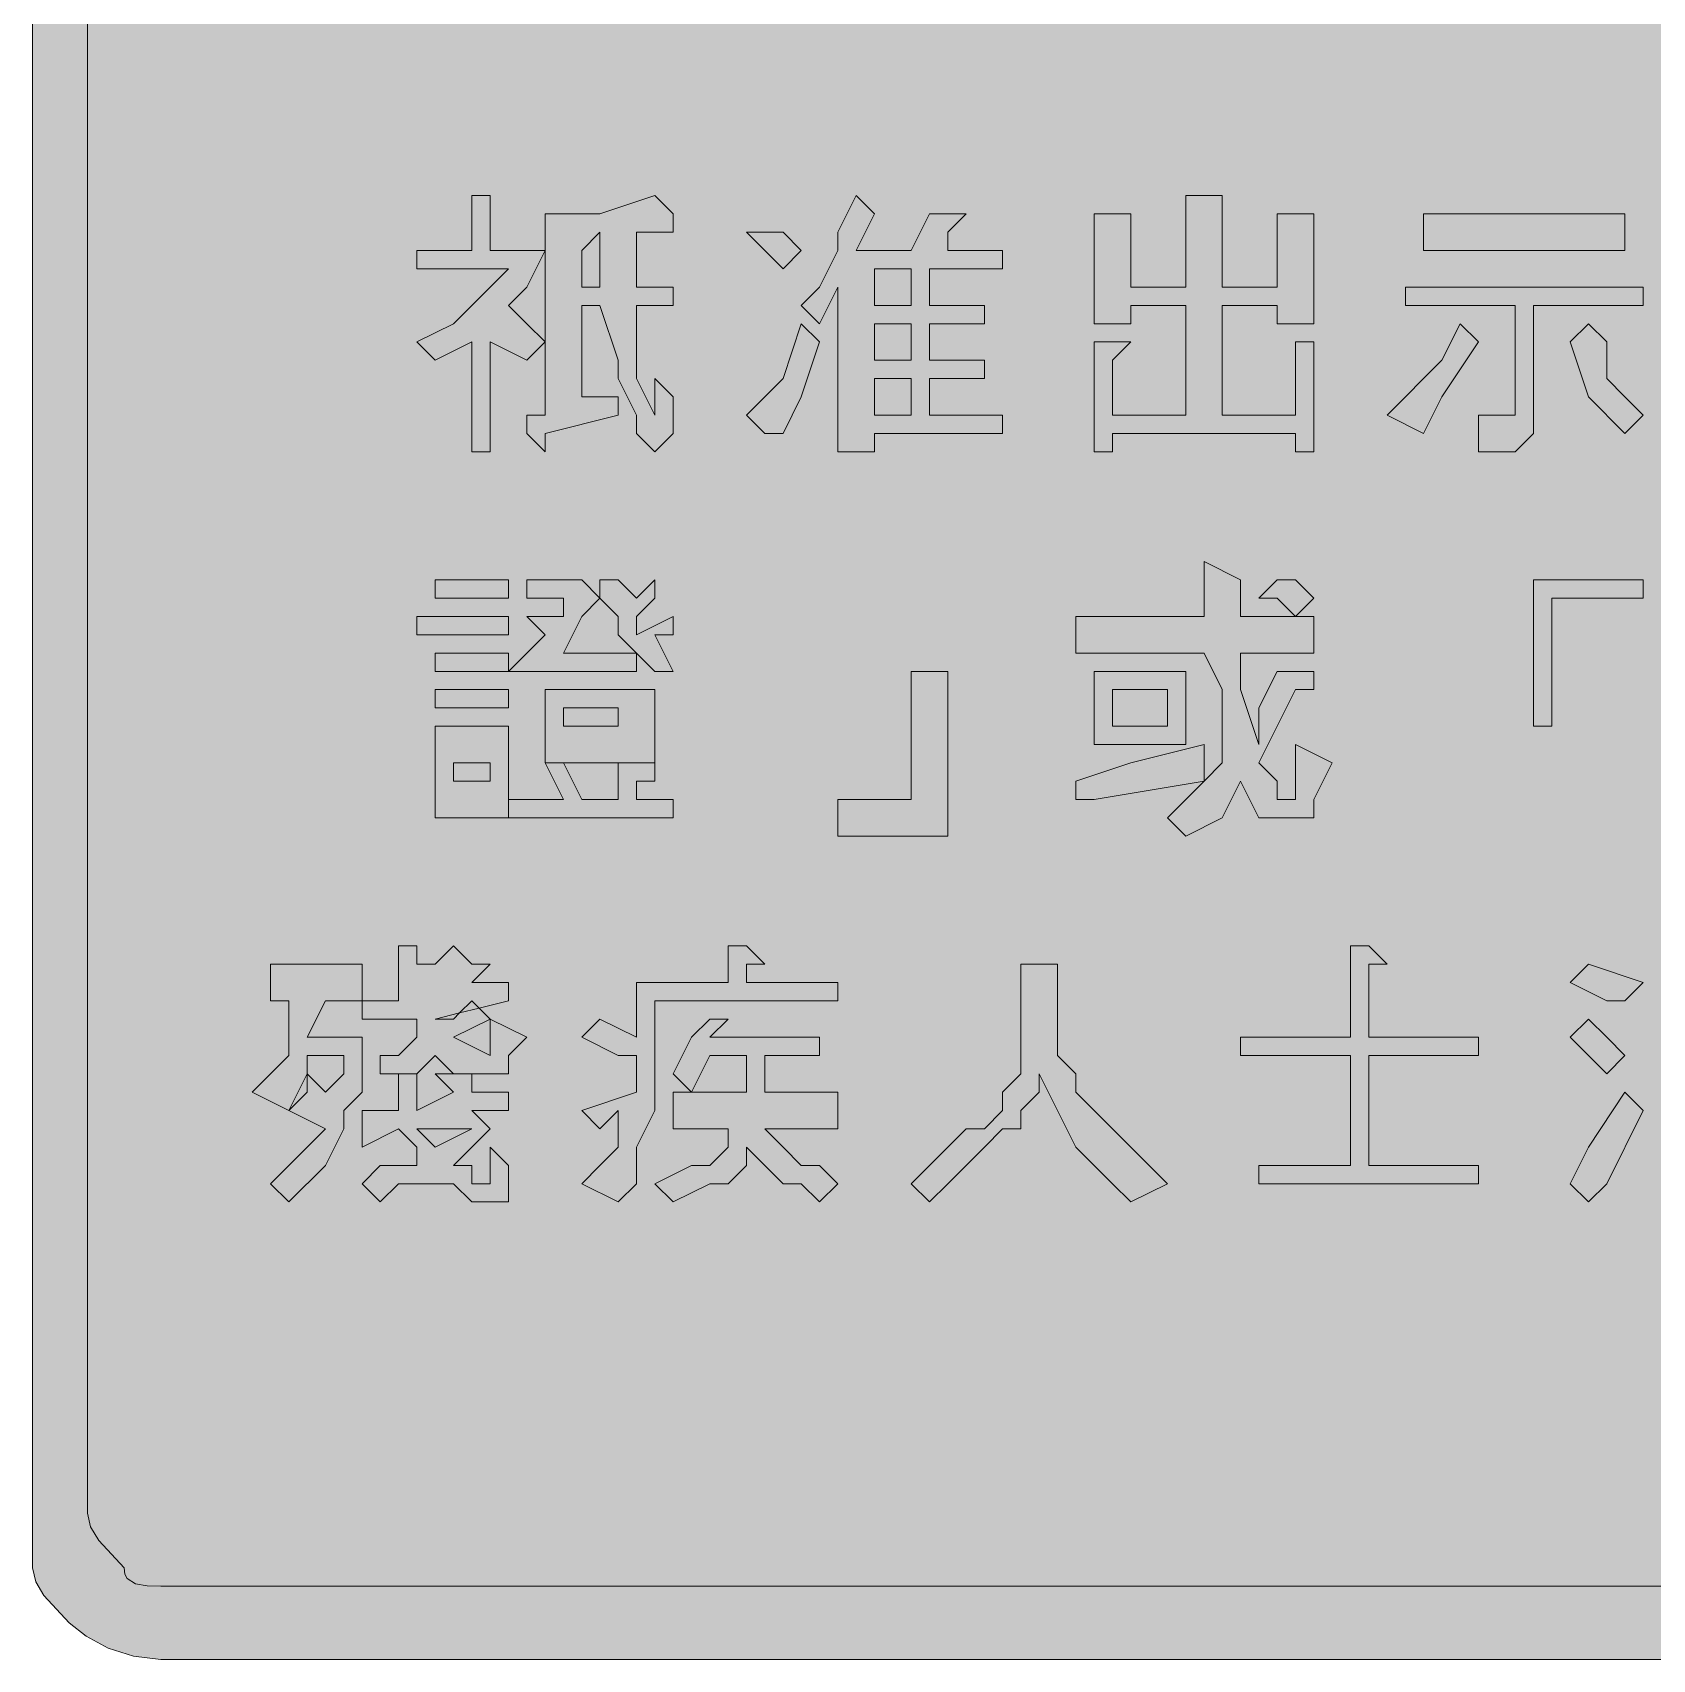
# Model space of a CAD drawing. Header units: metres. Extents: x 123 to 445, y 9 to 260.
# Drawn here: x 122.5 to 228.8, y 9.4 to 116.1 of the extents above; entities that cross this region are included whole.
import ezdxf

# ---------------------------------------------------------------- set-up
doc = ezdxf.new("R2010")
doc.units = ezdxf.units.M
doc.layers.add('FILL_BLACK_000000', color=7, linetype='Continuous', true_color=0x000000)
doc.layers.add('FILL_WHITE_FFFFFF', color=7, linetype='Continuous', true_color=0xffffff)

msp = doc.modelspace()

# ---------------------------------------------------------------- hatches: boundary and pattern name
at = {"layer": 'FILL_BLACK_000000', "true_color": 0x000000}
h = msp.add_hatch(color=7, dxfattribs=at)
h.dxf.hatch_style = 1
h.paths.add_polyline_path([(436.65, 259.97), (437.55, 259.56), (438.45, 259.15), (439.35, 258.96), (440.25, 258.75), (441.15, 258.21), (442.95, 256.56), (445.35, 254.16), (445.35, 250.56), (445.35, 18.96), (445.31, 17.16), (445.05, 15.36), (444.76, 14.46), (444.34, 13.56), (443.74, 12.66), (442.95, 11.76), (442.05, 11.57), (441.15, 11.16), (440.25, 10.75), (439.35, 10.56), (438.45, 9.87), (437.55, 9.51), (436.65, 9.38), (435.75, 9.36), (130.95, 9.36), (129.17, 9.57), (127.5, 10.11), (126.06, 10.88), (124.95, 11.76), (123.3, 13.56), (122.76, 14.46), (122.55, 15.36), (122.55, 18.96), (122.55, 250.56), (122.59, 252.34), (122.85, 254.01), (123.14, 254.77), (123.56, 255.45), (124.16, 256.06), (124.95, 256.56), (127.35, 258.96), (128.25, 259.15), (129.15, 259.56), (130.05, 259.97), (130.95, 260.16), (435.75, 260.16), (436.65, 259.97)])
h.paths.add_polyline_path([(129.19, 254.95), (128.38, 254.47), (127.65, 253.86), (127.04, 253.13), (126.56, 252.32), (126.26, 251.46), (126.15, 250.56), (126.15, 18.96), (126.36, 18.06), (126.9, 17.16), (128.55, 15.36), (128.6, 14.96), (128.76, 14.67), (129.3, 14.31), (130.07, 14.18), (130.95, 14.16), (435.75, 14.16), (436.65, 14.18), (437.55, 14.31), (438.45, 14.67), (439.35, 15.36), (440.04, 16.26), (440.4, 17.16), (440.53, 18.06), (440.55, 18.96), (440.55, 250.56), (440.55, 251.76), (440.53, 252.45), (440.4, 252.81), (440.04, 252.94), (439.35, 252.96), (437.55, 254.61), (436.65, 255.15), (435.75, 255.36), (130.95, 255.36), (130.05, 255.25), (129.19, 254.95)], flags=16)
h = msp.add_hatch(color=7, dxfattribs=at)
h.dxf.hatch_style = 1
h.paths.add_polyline_path([(147.75, 101.76), (151.35, 101.76), (151.35, 105.36), (152.55, 105.36), (152.55, 104.16), (152.55, 101.76), (154.95, 101.76), (156.15, 101.76), (154.95, 99.36), (153.75, 98.16), (154.95, 96.96), (156.15, 95.76), (154.95, 94.56), (152.55, 95.76), (152.55, 88.56), (151.35, 88.56), (151.35, 95.76), (148.95, 94.56), (147.75, 95.76), (150.15, 96.96), (151.35, 98.16), (152.55, 99.36), (153.75, 100.56), (147.75, 100.56), (147.75, 101.76)])
h = msp.add_hatch(color=7, dxfattribs=at)
h.dxf.hatch_style = 1
h.paths.add_polyline_path([(159.75, 104.16), (163.35, 105.36), (164.55, 104.16), (164.55, 102.96), (163.35, 102.96), (162.15, 102.96), (162.15, 99.36), (164.55, 99.36), (164.55, 98.16), (162.15, 98.16), (162.15, 95.76), (162.15, 94.56), (162.15, 93.36), (163.35, 90.96), (163.35, 92.16), (163.35, 93.36), (164.55, 92.16), (164.55, 90.96), (164.55, 89.76), (163.35, 88.56), (162.15, 89.76), (162.15, 90.96), (160.95, 93.36), (160.95, 94.56), (159.75, 98.16), (158.55, 98.16), (158.55, 92.16), (160.95, 92.16), (160.95, 90.96), (156.15, 89.76), (156.15, 88.56), (154.95, 89.76), (154.95, 90.96), (156.15, 90.96), (156.15, 104.16), (157.35, 104.16), (159.75, 104.16)])
h.paths.add_polyline_path([(159.75, 102.96), (158.55, 101.76), (158.55, 99.36), (159.75, 99.36), (159.75, 102.96)], flags=16)
h = msp.add_hatch(color=7, dxfattribs=at)
h.dxf.hatch_style = 1
h.paths.add_polyline_path([(183.75, 104.16), (182.55, 102.96), (182.55, 101.76), (186.15, 101.76), (186.15, 100.56), (181.35, 100.56), (181.35, 98.16), (184.95, 98.16), (184.95, 96.96), (181.35, 96.96), (181.35, 94.56), (184.95, 94.56), (184.95, 93.36), (181.35, 93.36), (181.35, 90.96), (186.15, 90.96), (186.15, 89.76), (177.75, 89.76), (177.75, 88.56), (175.35, 88.56), (175.35, 99.36), (174.15, 96.96), (172.95, 98.16), (174.15, 99.36), (175.35, 101.76), (175.35, 102.96), (176.55, 105.36), (177.75, 104.16), (176.55, 101.76), (180.15, 101.76), (181.35, 104.16), (182.55, 104.16), (183.75, 104.16)])
h.paths.add_polyline_path([(177.75, 94.56), (180.15, 94.56), (180.15, 96.96), (177.75, 96.96), (177.75, 94.56)], flags=16)
h.paths.add_polyline_path([(177.75, 100.56), (177.75, 98.16), (180.15, 98.16), (180.15, 100.56), (177.75, 100.56)], flags=16)
h.paths.add_polyline_path([(180.15, 93.36), (177.75, 93.36), (177.75, 90.96), (180.15, 90.96), (180.15, 93.36)], flags=16)
h = msp.add_hatch(color=7, dxfattribs=at)
h.dxf.hatch_style = 1
h.paths.add_polyline_path([(194.55, 104.16), (194.55, 102.96), (194.55, 99.36), (198.15, 99.36), (198.15, 105.36), (199.35, 105.36), (200.55, 105.36), (200.55, 104.16), (200.55, 99.36), (204.15, 99.36), (204.15, 104.16), (205.35, 104.16), (206.55, 104.16), (206.55, 102.96), (206.55, 96.96), (204.15, 96.96), (204.15, 98.16), (200.55, 98.16), (200.55, 90.96), (205.35, 90.96), (205.35, 95.76), (206.55, 95.76), (206.55, 94.56), (206.55, 88.56), (205.35, 88.56), (205.35, 89.76), (193.35, 89.76), (193.35, 88.56), (192.15, 88.56), (192.15, 95.76), (193.35, 95.76), (194.55, 95.76), (193.35, 94.56), (193.35, 90.96), (198.15, 90.96), (198.15, 98.16), (194.55, 98.16), (194.55, 96.96), (192.15, 96.96), (192.15, 104.16), (193.35, 104.16), (194.55, 104.16)])
h = msp.add_hatch(color=7, dxfattribs=at)
h.dxf.hatch_style = 1
h.paths.add_polyline_path([(226.95, 104.16), (226.95, 101.76), (213.75, 101.76), (213.75, 104.16), (226.95, 104.16)])
h = msp.add_hatch(color=7, dxfattribs=at)
h.dxf.hatch_style = 1
h.paths.add_polyline_path([(170.55, 101.76), (169.35, 102.96), (170.55, 102.96), (171.75, 102.96), (172.95, 101.76), (171.75, 100.56), (170.55, 101.76)])
h = msp.add_hatch(color=7, dxfattribs=at)
h.dxf.hatch_style = 1
h.paths.add_polyline_path([(228.15, 99.36), (228.15, 98.16), (220.95, 98.16), (220.95, 90.96), (220.95, 89.76), (219.75, 88.56), (218.55, 88.56), (217.35, 88.56), (217.35, 90.96), (218.55, 90.96), (219.75, 90.96), (219.75, 92.16), (219.75, 98.16), (212.55, 98.16), (212.55, 99.36), (228.15, 99.36)])
h = msp.add_hatch(color=7, dxfattribs=at)
h.dxf.hatch_style = 1
h.paths.add_polyline_path([(171.75, 93.36), (172.95, 96.96), (174.15, 95.76), (172.95, 92.16), (171.75, 89.76), (170.55, 89.76), (169.35, 90.96), (171.75, 93.36)])
h = msp.add_hatch(color=7, dxfattribs=at)
h.dxf.hatch_style = 1
h.paths.add_polyline_path([(214.95, 92.16), (213.75, 89.76), (211.35, 90.96), (212.55, 92.16), (213.75, 93.36), (214.95, 94.56), (216.15, 96.96), (217.35, 95.76), (214.95, 92.16)])
h = msp.add_hatch(color=7, dxfattribs=at)
h.dxf.hatch_style = 1
h.paths.add_polyline_path([(225.75, 95.76), (225.75, 93.36), (226.95, 92.16), (228.15, 90.96), (226.95, 89.76), (224.55, 92.16), (223.35, 95.76), (224.55, 96.96), (225.75, 95.76)])
h = msp.add_hatch(color=7, dxfattribs=at)
h.dxf.hatch_style = 1
h.paths.add_polyline_path([(199.35, 77.76), (199.35, 81.36), (201.75, 80.16), (201.75, 78.96), (201.75, 77.76), (206.55, 77.76), (206.55, 75.36), (201.75, 75.36), (201.75, 72.96), (202.95, 69.36), (202.95, 71.76), (204.15, 74.16), (205.35, 74.16), (206.55, 74.16), (206.55, 72.96), (205.35, 72.96), (204.15, 70.56), (202.95, 68.16), (204.15, 66.96), (204.15, 65.76), (205.35, 65.76), (205.35, 66.96), (205.35, 68.16), (205.35, 69.36), (207.75, 68.16), (206.55, 65.76), (206.55, 64.56), (205.35, 64.56), (204.15, 64.56), (202.95, 64.56), (201.75, 66.96), (200.55, 64.56), (198.15, 63.36), (196.95, 64.56), (199.35, 66.96), (200.55, 68.16), (200.55, 69.36), (200.55, 70.56), (200.55, 72.96), (199.35, 75.36), (190.95, 75.36), (190.95, 77.76), (199.35, 77.76)])
h = msp.add_hatch(color=7, dxfattribs=at)
h.dxf.hatch_style = 1
h.paths.add_polyline_path([(153.75, 80.16), (153.75, 78.96), (148.95, 78.96), (148.95, 80.16), (153.75, 80.16)])
h = msp.add_hatch(color=7, dxfattribs=at)
h.dxf.hatch_style = 1
h.paths.add_polyline_path([(153.75, 74.16), (154.95, 75.36), (156.15, 76.56), (154.95, 77.76), (157.35, 77.76), (157.35, 78.96), (154.95, 78.96), (154.95, 80.16), (158.55, 80.16), (159.75, 78.96), (158.55, 77.76), (157.35, 75.36), (162.15, 75.36), (162.15, 74.16), (156.15, 74.16), (154.95, 74.16), (153.75, 74.16)])
h = msp.add_hatch(color=7, dxfattribs=at)
h.dxf.hatch_style = 1
h.paths.add_polyline_path([(160.95, 80.16), (162.15, 78.96), (163.35, 80.16), (163.35, 78.96), (162.15, 77.76), (162.15, 76.56), (164.55, 77.76), (164.55, 76.56), (163.35, 76.56), (164.55, 74.16), (163.35, 74.16), (162.15, 75.36), (160.95, 76.56), (160.95, 77.76), (159.75, 78.96), (159.75, 80.16), (160.95, 80.16)])
h = msp.add_hatch(color=7, dxfattribs=at)
h.dxf.hatch_style = 1
h.paths.add_polyline_path([(205.35, 80.16), (206.55, 78.96), (205.35, 77.76), (204.15, 78.96), (202.95, 78.96), (204.15, 80.16), (205.35, 80.16)])
h = msp.add_hatch(color=7, dxfattribs=at)
h.dxf.hatch_style = 1
h.paths.add_polyline_path([(222.15, 70.56), (220.95, 70.56), (220.95, 80.16), (228.15, 80.16), (228.15, 78.96), (222.15, 78.96), (222.15, 70.56)])
h = msp.add_hatch(color=7, dxfattribs=at)
h.dxf.hatch_style = 1
h.paths.add_polyline_path([(153.75, 77.76), (153.75, 76.56), (147.75, 76.56), (147.75, 77.76), (153.75, 77.76)])
h = msp.add_hatch(color=7, dxfattribs=at)
h.dxf.hatch_style = 1
h.paths.add_polyline_path([(153.75, 75.36), (153.75, 74.16), (148.95, 74.16), (148.95, 75.36), (153.75, 75.36)])
h = msp.add_hatch(color=7, dxfattribs=at)
h.dxf.hatch_style = 1
h.paths.add_polyline_path([(182.55, 74.16), (182.55, 63.36), (175.35, 63.36), (175.35, 65.76), (180.15, 65.76), (180.15, 74.16), (182.55, 74.16)])
h = msp.add_hatch(color=7, dxfattribs=at)
h.dxf.hatch_style = 1
h.paths.add_polyline_path([(198.15, 69.36), (193.35, 69.36), (192.15, 69.36), (192.15, 74.16), (198.15, 74.16), (198.15, 69.36)])
h.paths.add_polyline_path([(196.95, 72.96), (193.35, 72.96), (193.35, 70.56), (196.95, 70.56), (196.95, 72.96)], flags=16)
h = msp.add_hatch(color=7, dxfattribs=at)
h.dxf.hatch_style = 1
h.paths.add_polyline_path([(153.75, 72.96), (153.75, 71.76), (148.95, 71.76), (148.95, 72.96), (153.75, 72.96)])
h = msp.add_hatch(color=7, dxfattribs=at)
h.dxf.hatch_style = 1
h.paths.add_polyline_path([(163.35, 68.16), (156.15, 68.16), (156.15, 72.96), (163.35, 72.96), (163.35, 68.16)])
h.paths.add_polyline_path([(160.95, 71.76), (157.35, 71.76), (157.35, 70.56), (160.95, 70.56), (160.95, 71.76)], flags=16)
h = msp.add_hatch(color=7, dxfattribs=at)
h.dxf.hatch_style = 1
h.paths.add_polyline_path([(153.75, 64.56), (152.55, 64.56), (150.15, 64.56), (148.95, 64.56), (148.95, 70.56), (153.75, 70.56), (153.75, 64.56)])
h.paths.add_polyline_path([(152.55, 68.16), (150.15, 68.16), (150.15, 66.96), (152.55, 66.96), (152.55, 68.16)], flags=16)
h = msp.add_hatch(color=7, dxfattribs=at)
h.dxf.hatch_style = 1
h.paths.add_polyline_path([(194.55, 68.16), (199.35, 69.36), (199.35, 66.96), (192.15, 65.76), (190.95, 65.76), (190.95, 66.96), (194.55, 68.16)])
h = msp.add_hatch(color=7, dxfattribs=at)
h.dxf.hatch_style = 1
h.paths.add_polyline_path([(158.55, 65.76), (160.95, 65.76), (160.95, 68.16), (163.35, 68.16), (163.35, 66.96), (162.15, 66.96), (162.15, 65.76), (164.55, 65.76), (164.55, 64.56), (153.75, 64.56), (153.75, 65.76), (157.35, 65.76), (156.15, 68.16), (157.35, 68.16), (158.55, 65.76)])
h = msp.add_hatch(color=7, dxfattribs=at)
h.dxf.hatch_style = 1
h.paths.add_polyline_path([(153.75, 47.76), (152.55, 47.76), (151.35, 47.76), (150.15, 47.76), (148.95, 48.96), (147.75, 47.76), (145.35, 47.76), (145.35, 48.96), (146.55, 48.96), (147.75, 50.16), (147.75, 51.36), (144.15, 51.36), (144.15, 52.56), (146.55, 52.56), (146.55, 53.76), (146.55, 56.16), (147.75, 56.16), (147.75, 54.96), (148.95, 54.96), (150.15, 56.16), (151.35, 54.96), (152.55, 54.96), (151.35, 53.76), (153.75, 53.76), (153.75, 52.56), (151.83, 52.08), (152.55, 51.36), (154.95, 50.16), (153.75, 48.96), (153.75, 47.76)])
h.paths.add_polyline_path([(151.35, 52.56), (150.55, 51.76), (151.83, 52.08), (151.35, 52.56)], flags=16)
h.paths.add_polyline_path([(148.95, 51.36), (150.15, 51.36), (150.55, 51.76), (148.95, 51.36)], flags=16)
h.paths.add_polyline_path([(150.15, 50.16), (152.55, 48.96), (152.55, 50.16), (152.55, 51.36), (150.15, 50.16)], flags=16)
h = msp.add_hatch(color=7, dxfattribs=at)
h.dxf.hatch_style = 1
h.paths.add_polyline_path([(168.15, 53.76), (168.15, 56.16), (169.35, 56.16), (170.55, 54.96), (169.35, 54.96), (169.35, 53.76), (175.35, 53.76), (175.35, 52.56), (163.35, 52.56), (163.35, 47.76), (163.35, 45.36), (162.15, 42.96), (162.15, 40.56), (160.95, 39.36), (158.55, 40.56), (159.75, 41.76), (160.95, 42.96), (160.95, 44.16), (160.95, 45.36), (159.75, 44.16), (158.55, 45.36), (162.15, 46.56), (162.15, 48.96), (160.95, 48.96), (158.55, 50.16), (159.75, 51.36), (162.15, 50.16), (162.15, 53.76), (168.15, 53.76)])
h = msp.add_hatch(color=7, dxfattribs=at)
h.dxf.hatch_style = 1
h.paths.add_polyline_path([(211.35, 54.96), (210.15, 54.96), (210.15, 50.16), (217.35, 50.16), (217.35, 48.96), (210.15, 48.96), (210.15, 41.76), (217.35, 41.76), (217.35, 40.56), (202.95, 40.56), (202.95, 41.76), (208.95, 41.76), (208.95, 48.96), (201.75, 48.96), (201.75, 50.16), (208.95, 50.16), (208.95, 56.16), (210.15, 56.16), (211.35, 54.96)])
h = msp.add_hatch(color=7, dxfattribs=at)
h.dxf.hatch_style = 1
h.paths.add_polyline_path([(138.15, 47.76), (139.35, 48.96), (139.35, 51.36), (139.35, 52.56), (138.15, 52.56), (138.15, 54.96), (144.15, 54.96), (144.15, 52.56), (141.75, 52.56), (140.55, 50.16), (144.15, 50.16), (144.15, 48.96), (144.15, 46.56), (142.95, 45.36), (142.95, 44.16), (141.75, 41.76), (139.35, 39.36), (138.15, 40.56), (139.35, 41.76), (141.75, 44.16), (139.35, 45.36), (136.95, 46.56), (138.15, 47.76)])
h.paths.add_polyline_path([(140.55, 46.56), (140.55, 47.76), (139.35, 45.36), (140.55, 46.56)], flags=16)
h.paths.add_polyline_path([(141.75, 46.56), (142.95, 47.76), (142.95, 48.96), (140.55, 48.96), (140.55, 47.76), (141.75, 46.56)], flags=16)
h = msp.add_hatch(color=7, dxfattribs=at)
h.dxf.hatch_style = 1
h.paths.add_polyline_path([(189.75, 52.56), (189.75, 51.36), (189.75, 48.96), (190.95, 47.76), (190.95, 46.56), (192.15, 45.36), (193.35, 44.16), (194.55, 42.96), (195.75, 41.76), (196.95, 40.56), (194.55, 39.36), (193.35, 40.56), (190.95, 42.96), (189.75, 45.36), (188.55, 47.76), (188.55, 46.56), (187.35, 45.36), (187.35, 44.16), (186.15, 44.16), (184.95, 42.96), (183.75, 41.76), (182.55, 40.56), (181.35, 39.36), (180.15, 40.56), (181.35, 41.76), (182.55, 42.96), (183.75, 44.16), (184.95, 44.16), (186.15, 45.36), (186.15, 46.56), (187.35, 47.76), (187.35, 48.96), (187.35, 52.56), (187.35, 54.96), (189.75, 54.96), (189.75, 52.56)])
h = msp.add_hatch(color=7, dxfattribs=at)
h.dxf.hatch_style = 1
h.paths.add_polyline_path([(228.15, 53.76), (226.95, 52.56), (225.75, 52.56), (223.35, 53.76), (224.55, 54.96), (228.15, 53.76)])
h = msp.add_hatch(color=7, dxfattribs=at)
h.dxf.hatch_style = 1
h.paths.add_polyline_path([(165.75, 50.16), (166.95, 51.36), (168.15, 51.36), (166.95, 50.16), (174.15, 50.16), (174.15, 48.96), (170.55, 48.96), (170.55, 46.56), (175.35, 46.56), (175.35, 44.16), (170.55, 44.16), (171.75, 42.96), (172.95, 41.76), (174.15, 41.76), (175.35, 40.56), (174.15, 39.36), (172.95, 40.56), (171.75, 40.56), (170.55, 41.76), (169.35, 42.96), (169.35, 41.76), (168.15, 40.56), (166.95, 40.56), (164.55, 39.36), (163.35, 40.56), (165.75, 41.76), (166.95, 41.76), (168.15, 42.96), (168.15, 44.16), (164.55, 44.16), (164.55, 46.56), (165.75, 46.56), (164.55, 47.76), (165.75, 50.16)])
h.paths.add_polyline_path([(169.35, 46.56), (169.35, 48.96), (166.95, 48.96), (165.75, 46.56), (169.35, 46.56)], flags=16)
h = msp.add_hatch(color=7, dxfattribs=at)
h.dxf.hatch_style = 1
h.paths.add_polyline_path([(225.75, 50.16), (226.95, 48.96), (225.75, 47.76), (224.55, 48.96), (223.35, 50.16), (224.55, 51.36), (225.75, 50.16)])
h = msp.add_hatch(color=7, dxfattribs=at)
h.dxf.hatch_style = 1
h.paths.add_polyline_path([(146.55, 47.76), (147.75, 47.76), (147.75, 46.56), (147.75, 45.36), (150.15, 46.56), (148.95, 47.76), (150.15, 47.76), (151.35, 47.76), (151.35, 46.56), (153.75, 46.56), (153.75, 45.36), (151.35, 45.36), (152.55, 44.16), (150.15, 41.76), (151.35, 41.76), (151.35, 40.56), (152.55, 40.56), (152.55, 41.76), (152.55, 42.96), (153.75, 41.76), (153.75, 40.56), (153.75, 39.36), (152.55, 39.36), (151.35, 39.36), (150.15, 40.56), (148.95, 40.56), (146.55, 40.56), (145.35, 39.36), (144.15, 40.56), (145.35, 41.76), (147.75, 41.76), (147.75, 42.96), (146.55, 44.16), (144.15, 42.96), (144.15, 45.36), (146.55, 45.36), (146.55, 47.76)])
h.paths.add_polyline_path([(151.35, 44.16), (147.75, 44.16), (148.95, 42.96), (151.35, 44.16)], flags=16)
h = msp.add_hatch(color=7, dxfattribs=at)
h.dxf.hatch_style = 1
h.paths.add_polyline_path([(225.75, 40.56), (224.55, 39.36), (223.35, 40.56), (224.55, 42.96), (226.95, 46.56), (228.15, 45.36), (225.75, 40.56)])
at = {"layer": 'FILL_WHITE_FFFFFF', "true_color": 0xffffff}
h = msp.add_hatch(color=7, dxfattribs=at)
h.dxf.hatch_style = 1
h.paths.add_polyline_path([(435.75, 255.36), (436.46, 255.34), (436.95, 255.21), (437.44, 254.85), (438.15, 254.16), (438.75, 254.01), (439.16, 253.65), (439.3, 253.36), (439.35, 252.96), (440.04, 252.94), (440.4, 252.81), (440.53, 252.45), (440.55, 251.76), (440.55, 250.56), (440.55, 18.96), (440.53, 18.06), (440.4, 17.16), (440.04, 16.26), (439.35, 15.36), (438.45, 14.67), (437.55, 14.31), (436.65, 14.18), (435.75, 14.16), (130.95, 14.16), (130.07, 14.18), (129.3, 14.31), (128.76, 14.67), (128.6, 14.96), (128.55, 15.36), (126.9, 17.16), (126.36, 18.06), (126.15, 18.96), (126.15, 250.56), (126.36, 251.44), (126.9, 252.21), (127.67, 252.75), (128.55, 252.96), (128.76, 253.84), (129.3, 254.61), (130.07, 255.15), (130.95, 255.36), (435.75, 255.36)])

# ---------------------------------------------------------------- linework, layer by layer
at = {"layer": 'FILL_BLACK_000000', "lineweight": 0, "true_color": 0x000000}
for points in [[(435.75, 9.36), (130.95, 9.36), (129.17, 9.57), (127.5, 10.11), (126.06, 10.88), (124.95, 11.76), (123.3, 13.56), (122.76, 14.46), (122.55, 15.36), (122.55, 18.96), (122.55, 250.56), (122.59, 252.34), (122.85, 254.01), (123.14, 254.77), (123.56, 255.45), (124.16, 256.06), (124.95, 256.56), (127.35, 258.96), (128.25, 259.15), (129.15, 259.56), (130.05, 259.97), (130.95, 260.16), (435.75, 260.16)], [(435.75, 255.36), (130.95, 255.36), (130.05, 255.25), (129.19, 254.95), (128.38, 254.47), (127.65, 253.86), (127.04, 253.13), (126.56, 252.32), (126.26, 251.46), (126.15, 250.56), (126.15, 18.96), (126.36, 18.06), (126.9, 17.16), (128.55, 15.36), (128.6, 14.96), (128.76, 14.67), (129.3, 14.31), (130.07, 14.18), (130.95, 14.16), (435.75, 14.16)]]:
    msp.add_lwpolyline(points, dxfattribs=at)
for points in [[(147.75, 101.76), (151.35, 101.76), (151.35, 105.36), (152.55, 105.36), (152.55, 104.16), (152.55, 101.76), (154.95, 101.76), (156.15, 101.76), (154.95, 99.36), (153.75, 98.16), (154.95, 96.96), (156.15, 95.76), (154.95, 94.56), (152.55, 95.76), (152.55, 88.56), (151.35, 88.56), (151.35, 95.76), (148.95, 94.56), (147.75, 95.76), (150.15, 96.96), (151.35, 98.16), (152.55, 99.36), (153.75, 100.56), (147.75, 100.56)], [(159.75, 104.16), (163.35, 105.36), (164.55, 104.16), (164.55, 102.96), (163.35, 102.96), (162.15, 102.96), (162.15, 99.36), (164.55, 99.36), (164.55, 98.16), (162.15, 98.16), (162.15, 95.76), (162.15, 94.56), (162.15, 93.36), (163.35, 90.96), (163.35, 92.16), (163.35, 93.36), (164.55, 92.16), (164.55, 90.96), (164.55, 89.76), (163.35, 88.56), (162.15, 89.76), (162.15, 90.96), (160.95, 93.36), (160.95, 94.56), (159.75, 98.16), (158.55, 98.16), (158.55, 92.16), (160.95, 92.16), (160.95, 90.96), (156.15, 89.76), (156.15, 88.56), (154.95, 89.76), (154.95, 90.96), (156.15, 90.96), (156.15, 104.16), (157.35, 104.16)], [(183.75, 104.16), (182.55, 102.96), (182.55, 101.76), (186.15, 101.76), (186.15, 100.56), (181.35, 100.56), (181.35, 98.16), (184.95, 98.16), (184.95, 96.96), (181.35, 96.96), (181.35, 94.56), (184.95, 94.56), (184.95, 93.36), (181.35, 93.36), (181.35, 90.96), (186.15, 90.96), (186.15, 89.76), (177.75, 89.76), (177.75, 88.56), (175.35, 88.56), (175.35, 99.36), (174.15, 96.96), (172.95, 98.16), (174.15, 99.36), (175.35, 101.76), (175.35, 102.96), (176.55, 105.36), (177.75, 104.16), (176.55, 101.76), (180.15, 101.76), (181.35, 104.16), (182.55, 104.16)], [(194.55, 104.16), (194.55, 102.96), (194.55, 99.36), (198.15, 99.36), (198.15, 105.36), (199.35, 105.36), (200.55, 105.36), (200.55, 104.16), (200.55, 99.36), (204.15, 99.36), (204.15, 104.16), (205.35, 104.16), (206.55, 104.16), (206.55, 102.96), (206.55, 96.96), (204.15, 96.96), (204.15, 98.16), (200.55, 98.16), (200.55, 90.96), (205.35, 90.96), (205.35, 95.76), (206.55, 95.76), (206.55, 94.56), (206.55, 88.56), (205.35, 88.56), (205.35, 89.76), (193.35, 89.76), (193.35, 88.56), (192.15, 88.56), (192.15, 95.76), (193.35, 95.76), (194.55, 95.76), (193.35, 94.56), (193.35, 90.96), (198.15, 90.96), (198.15, 98.16), (194.55, 98.16), (194.55, 96.96), (192.15, 96.96), (192.15, 104.16), (193.35, 104.16)], [(226.95, 104.16), (226.95, 101.76), (213.75, 101.76), (213.75, 104.16)], [(159.75, 102.96), (158.55, 101.76), (158.55, 99.36), (159.75, 99.36)], [(170.55, 101.76), (169.35, 102.96), (170.55, 102.96), (171.75, 102.96), (172.95, 101.76), (171.75, 100.56)], [(177.75, 100.56), (177.75, 98.16), (180.15, 98.16), (180.15, 100.56)], [(228.15, 99.36), (228.15, 98.16), (220.95, 98.16), (220.95, 90.96), (220.95, 89.76), (219.75, 88.56), (218.55, 88.56), (217.35, 88.56), (217.35, 90.96), (218.55, 90.96), (219.75, 90.96), (219.75, 92.16), (219.75, 98.16), (212.55, 98.16), (212.55, 99.36)], [(171.75, 93.36), (172.95, 96.96), (174.15, 95.76), (172.95, 92.16), (171.75, 89.76), (170.55, 89.76), (169.35, 90.96)], [(177.75, 94.56), (180.15, 94.56), (180.15, 96.96), (177.75, 96.96)], [(214.95, 92.16), (213.75, 89.76), (211.35, 90.96), (212.55, 92.16), (213.75, 93.36), (214.95, 94.56), (216.15, 96.96), (217.35, 95.76)], [(225.75, 95.76), (225.75, 93.36), (226.95, 92.16), (228.15, 90.96), (226.95, 89.76), (224.55, 92.16), (223.35, 95.76), (224.55, 96.96)], [(180.15, 93.36), (177.75, 93.36), (177.75, 90.96), (180.15, 90.96)], [(199.35, 77.76), (199.35, 81.36), (201.75, 80.16), (201.75, 78.96), (201.75, 77.76), (206.55, 77.76), (206.55, 75.36), (201.75, 75.36), (201.75, 72.96), (202.95, 69.36), (202.95, 71.76), (204.15, 74.16), (205.35, 74.16), (206.55, 74.16), (206.55, 72.96), (205.35, 72.96), (204.15, 70.56), (202.95, 68.16), (204.15, 66.96), (204.15, 65.76), (205.35, 65.76), (205.35, 66.96), (205.35, 68.16), (205.35, 69.36), (207.75, 68.16), (206.55, 65.76), (206.55, 64.56), (205.35, 64.56), (204.15, 64.56), (202.95, 64.56), (201.75, 66.96), (200.55, 64.56), (198.15, 63.36), (196.95, 64.56), (199.35, 66.96), (200.55, 68.16), (200.55, 69.36), (200.55, 70.56), (200.55, 72.96), (199.35, 75.36), (190.95, 75.36), (190.95, 77.76)], [(153.75, 80.16), (153.75, 78.96), (148.95, 78.96), (148.95, 80.16)], [(153.75, 74.16), (154.95, 75.36), (156.15, 76.56), (154.95, 77.76), (157.35, 77.76), (157.35, 78.96), (154.95, 78.96), (154.95, 80.16), (158.55, 80.16), (159.75, 78.96), (158.55, 77.76), (157.35, 75.36), (162.15, 75.36), (162.15, 74.16), (156.15, 74.16), (154.95, 74.16)], [(160.95, 80.16), (162.15, 78.96), (163.35, 80.16), (163.35, 78.96), (162.15, 77.76), (162.15, 76.56), (164.55, 77.76), (164.55, 76.56), (163.35, 76.56), (164.55, 74.16), (163.35, 74.16), (162.15, 75.36), (160.95, 76.56), (160.95, 77.76), (159.75, 78.96), (159.75, 80.16)], [(205.35, 80.16), (206.55, 78.96), (205.35, 77.76), (204.15, 78.96), (202.95, 78.96), (204.15, 80.16)], [(222.15, 70.56), (220.95, 70.56), (220.95, 80.16), (228.15, 80.16), (228.15, 78.96), (222.15, 78.96)], [(153.75, 77.76), (153.75, 76.56), (147.75, 76.56), (147.75, 77.76)], [(153.75, 75.36), (153.75, 74.16), (148.95, 74.16), (148.95, 75.36)], [(182.55, 74.16), (182.55, 63.36), (175.35, 63.36), (175.35, 65.76), (180.15, 65.76), (180.15, 74.16)], [(198.15, 69.36), (193.35, 69.36), (192.15, 69.36), (192.15, 74.16), (198.15, 74.16)], [(153.75, 72.96), (153.75, 71.76), (148.95, 71.76), (148.95, 72.96)], [(163.35, 68.16), (156.15, 68.16), (156.15, 72.96), (163.35, 72.96)], [(196.95, 72.96), (193.35, 72.96), (193.35, 70.56), (196.95, 70.56)], [(160.95, 71.76), (157.35, 71.76), (157.35, 70.56), (160.95, 70.56)], [(153.75, 64.56), (152.55, 64.56), (150.15, 64.56), (148.95, 64.56), (148.95, 70.56), (153.75, 70.56)], [(194.55, 68.16), (199.35, 69.36), (199.35, 66.96), (192.15, 65.76), (190.95, 65.76), (190.95, 66.96)], [(152.55, 68.16), (150.15, 68.16), (150.15, 66.96), (152.55, 66.96)], [(158.55, 65.76), (160.95, 65.76), (160.95, 68.16), (163.35, 68.16), (163.35, 66.96), (162.15, 66.96), (162.15, 65.76), (164.55, 65.76), (164.55, 64.56), (153.75, 64.56), (153.75, 65.76), (157.35, 65.76), (156.15, 68.16), (157.35, 68.16)], [(153.75, 47.76), (152.55, 47.76), (151.35, 47.76), (150.15, 47.76), (148.95, 48.96), (147.75, 47.76), (145.35, 47.76), (145.35, 48.96), (146.55, 48.96), (147.75, 50.16), (147.75, 51.36), (144.15, 51.36), (144.15, 52.56), (146.55, 52.56), (146.55, 53.76), (146.55, 56.16), (147.75, 56.16), (147.75, 54.96), (148.95, 54.96), (150.15, 56.16), (151.35, 54.96), (152.55, 54.96), (151.35, 53.76), (153.75, 53.76), (153.75, 52.56), (151.83, 52.08), (152.55, 51.36), (154.95, 50.16), (153.75, 48.96)], [(168.15, 53.76), (168.15, 56.16), (169.35, 56.16), (170.55, 54.96), (169.35, 54.96), (169.35, 53.76), (175.35, 53.76), (175.35, 52.56), (163.35, 52.56), (163.35, 47.76), (163.35, 45.36), (162.15, 42.96), (162.15, 40.56), (160.95, 39.36), (158.55, 40.56), (159.75, 41.76), (160.95, 42.96), (160.95, 44.16), (160.95, 45.36), (159.75, 44.16), (158.55, 45.36), (162.15, 46.56), (162.15, 48.96), (160.95, 48.96), (158.55, 50.16), (159.75, 51.36), (162.15, 50.16), (162.15, 53.76)], [(211.35, 54.96), (210.15, 54.96), (210.15, 50.16), (217.35, 50.16), (217.35, 48.96), (210.15, 48.96), (210.15, 41.76), (217.35, 41.76), (217.35, 40.56), (202.95, 40.56), (202.95, 41.76), (208.95, 41.76), (208.95, 48.96), (201.75, 48.96), (201.75, 50.16), (208.95, 50.16), (208.95, 56.16), (210.15, 56.16)], [(138.15, 47.76), (139.35, 48.96), (139.35, 51.36), (139.35, 52.56), (138.15, 52.56), (138.15, 54.96), (144.15, 54.96), (144.15, 52.56), (141.75, 52.56), (140.55, 50.16), (144.15, 50.16), (144.15, 48.96), (144.15, 46.56), (142.95, 45.36), (142.95, 44.16), (141.75, 41.76), (139.35, 39.36), (138.15, 40.56), (139.35, 41.76), (141.75, 44.16), (139.35, 45.36), (136.95, 46.56)], [(189.75, 52.56), (189.75, 51.36), (189.75, 48.96), (190.95, 47.76), (190.95, 46.56), (192.15, 45.36), (193.35, 44.16), (194.55, 42.96), (195.75, 41.76), (196.95, 40.56), (194.55, 39.36), (193.35, 40.56), (190.95, 42.96), (189.75, 45.36), (188.55, 47.76), (188.55, 46.56), (187.35, 45.36), (187.35, 44.16), (186.15, 44.16), (184.95, 42.96), (183.75, 41.76), (182.55, 40.56), (181.35, 39.36), (180.15, 40.56), (181.35, 41.76), (182.55, 42.96), (183.75, 44.16), (184.95, 44.16), (186.15, 45.36), (186.15, 46.56), (187.35, 47.76), (187.35, 48.96), (187.35, 52.56), (187.35, 54.96), (189.75, 54.96)], [(228.15, 53.76), (226.95, 52.56), (225.75, 52.56), (223.35, 53.76), (224.55, 54.96)], [(151.35, 52.56), (150.55, 51.76), (151.83, 52.08)], [(148.95, 51.36), (150.15, 51.36), (150.55, 51.76)], [(150.15, 50.16), (152.55, 48.96), (152.55, 50.16), (152.55, 51.36)], [(165.75, 50.16), (166.95, 51.36), (168.15, 51.36), (166.95, 50.16), (174.15, 50.16), (174.15, 48.96), (170.55, 48.96), (170.55, 46.56), (175.35, 46.56), (175.35, 44.16), (170.55, 44.16), (171.75, 42.96), (172.95, 41.76), (174.15, 41.76), (175.35, 40.56), (174.15, 39.36), (172.95, 40.56), (171.75, 40.56), (170.55, 41.76), (169.35, 42.96), (169.35, 41.76), (168.15, 40.56), (166.95, 40.56), (164.55, 39.36), (163.35, 40.56), (165.75, 41.76), (166.95, 41.76), (168.15, 42.96), (168.15, 44.16), (164.55, 44.16), (164.55, 46.56), (165.75, 46.56), (164.55, 47.76)], [(225.75, 50.16), (226.95, 48.96), (225.75, 47.76), (224.55, 48.96), (223.35, 50.16), (224.55, 51.36)], [(141.75, 46.56), (142.95, 47.76), (142.95, 48.96), (140.55, 48.96), (140.55, 47.76)], [(169.35, 46.56), (169.35, 48.96), (166.95, 48.96), (165.75, 46.56)], [(140.55, 46.56), (140.55, 47.76), (139.35, 45.36)], [(146.55, 47.76), (147.75, 47.76), (147.75, 46.56), (147.75, 45.36), (150.15, 46.56), (148.95, 47.76), (150.15, 47.76), (151.35, 47.76), (151.35, 46.56), (153.75, 46.56), (153.75, 45.36), (151.35, 45.36), (152.55, 44.16), (150.15, 41.76), (151.35, 41.76), (151.35, 40.56), (152.55, 40.56), (152.55, 41.76), (152.55, 42.96), (153.75, 41.76), (153.75, 40.56), (153.75, 39.36), (152.55, 39.36), (151.35, 39.36), (150.15, 40.56), (148.95, 40.56), (146.55, 40.56), (145.35, 39.36), (144.15, 40.56), (145.35, 41.76), (147.75, 41.76), (147.75, 42.96), (146.55, 44.16), (144.15, 42.96), (144.15, 45.36), (146.55, 45.36)], [(225.75, 40.56), (224.55, 39.36), (223.35, 40.56), (224.55, 42.96), (226.95, 46.56), (228.15, 45.36)], [(151.35, 44.16), (147.75, 44.16), (148.95, 42.96)]]:
    msp.add_lwpolyline(points, close=True, dxfattribs=at)
at = {"layer": 'FILL_WHITE_FFFFFF', "lineweight": 0, "true_color": 0xffffff}
msp.add_lwpolyline([(435.75, 14.16), (130.95, 14.16), (130.07, 14.18), (129.3, 14.31), (128.76, 14.67), (128.6, 14.96), (128.55, 15.36), (126.9, 17.16), (126.36, 18.06), (126.15, 18.96), (126.15, 250.56), (126.36, 251.44), (126.9, 252.21), (127.67, 252.75), (128.55, 252.96), (128.76, 253.84), (129.3, 254.61), (130.07, 255.15), (130.95, 255.36), (435.75, 255.36)], dxfattribs=at)

doc.saveas('drawing.dxf')
